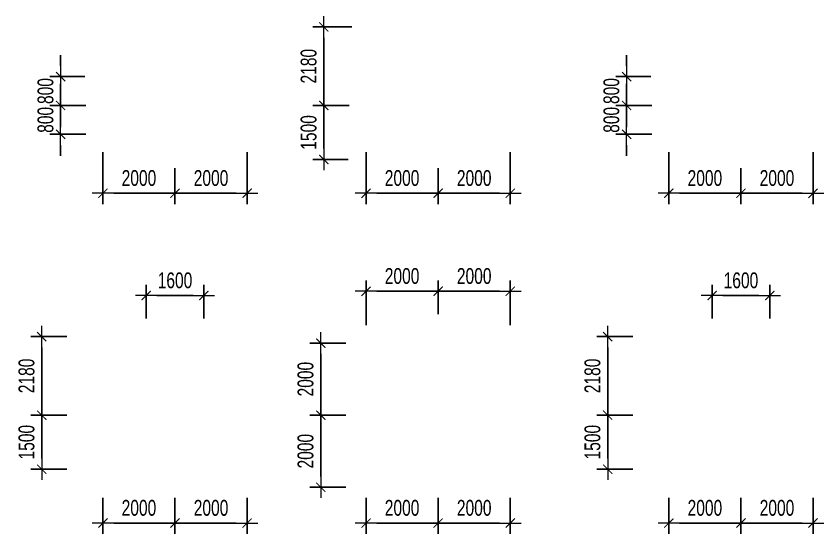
# Model space of a CAD drawing. Header units: millimetres. Extents: x -259680 to 389590, y -106473 to 139263.
# Drawn here: x 77294 to 99700, y 13604 to 27980 of the extents above; entities that cross this region are included whole.
import ezdxf

# ---------------------------------------------------------------- set-up
doc = ezdxf.new("R2010")
doc.units = ezdxf.units.MM
doc.layers.get('Defpoints').update_dxf_attribs({"color": 151, "lineweight": 9})
doc.layers.add('NDC_S_DIM', color=1, linetype='Continuous', lineweight=15)
doc.styles.add('NDC_DIM', font='', dxfattribs={"width": 0.75})
doc.styles.get('NDC_DIM').set_extended_font_data('Dotum')
doc.dimstyles.new('NDC_dim_200', dxfattribs={"dimscale": 200, "dimtxt": 2.2, "dimasz": 1.5, "dimexe": 1.5, "dimexo": 2.5, "dimgap": 1, "dimtad": 1, "dimdec": 0, "dimzin": 0, "dimdsep": 46, "dimtxsty": 'NDC_DIM', "dimblk": 'DIMMARK', "dimcen": 0.09, "dimdle": 1.2, "dimclrd": 1, "dimclre": 1, "dimclrt": 3, "dimadec": 0, "dimazin": 0, "dimtfac": 1, "dimtdec": 0, "dimtix": 1, "dimtofl": 0, "dimtmove": 0, "dimatfit": 3, "dimfxl": 6, "dimfxlon": 1, "dimtolj": 1, "dimtzin": 0, "dimarcsym": 0})

# ---------------------------------------------------------------- blocks, each defined once
blk = doc.blocks.new('DIMMARK')
at = {"layer": 'NDC_S_DIM', "color": 1}
blk.add_line((-1.5, 0), (1, 0), dxfattribs=at)
at = {"layer": 'NDC_S_DIM', "color": 2, "const_width": 0.1}
blk.add_lwpolyline([(-0.424, -0.424), (0.424, 0.424)], dxfattribs=at)
blk = doc.blocks.new('*D725')
at = {"layer": 'Defpoints', "color": 0, "ltscale": 100, "transparency": 16777216}
for p in [(81700, 15104), (83700, 15104), (83700, 13904)]:
    blk.add_point(p, dxfattribs=at)
at = {"layer": 'NDC_S_DIM', "color": 1, "lineweight": -2, "ltscale": 100, "transparency": 16777216}
for p, q in [((81700, 14604), (81700, 13604)), ((83700, 14604), (83700, 13604)), ((82000, 13904), (83400, 13904))]:
    blk.add_line(p, q, dxfattribs=at)
at = {"layer": 'NDC_S_DIM', "color": 1, "lineweight": -2, "ltscale": 100, "transparency": 16777216, "xscale": 300, "yscale": 300, "zscale": 300, "rotation": 180}
blk.add_blockref('DIMMARK', (81700, 13904), dxfattribs=at)
at = {"layer": 'NDC_S_DIM', "color": 1, "lineweight": -2, "ltscale": 100, "transparency": 16777216, "xscale": 300, "yscale": 300, "zscale": 300}
blk.add_blockref('DIMMARK', (83700, 13904), dxfattribs=at)
at = {"layer": 'NDC_S_DIM', "color": 3, "ltscale": 100, "transparency": 16777216, "insert": (82700, 14324), "char_height": 440, "attachment_point": 5, "style": 'NDC_DIM'}
blk.add_mtext('\\A1;2000', dxfattribs=at)
blk = doc.blocks.new('*D726')
at = {"layer": 'Defpoints', "color": 0, "ltscale": 100, "transparency": 16777216}
for p in [(79700, 15104), (81700, 15104), (79700, 13904)]:
    blk.add_point(p, dxfattribs=at)
at = {"layer": 'NDC_S_DIM', "color": 1, "lineweight": -2, "ltscale": 100, "transparency": 16777216}
for p, q in [((79700, 14604), (79700, 13604)), ((81700, 14604), (81700, 13604)), ((81400, 13904), (80000, 13904))]:
    blk.add_line(p, q, dxfattribs=at)
at = {"layer": 'NDC_S_DIM', "color": 1, "lineweight": -2, "ltscale": 100, "transparency": 16777216, "xscale": 300, "yscale": 300, "zscale": 300, "rotation": 180}
blk.add_blockref('DIMMARK', (79700, 13904), dxfattribs=at)
at = {"layer": 'NDC_S_DIM', "color": 1, "lineweight": -2, "ltscale": 100, "transparency": 16777216, "xscale": 300, "yscale": 300, "zscale": 300}
blk.add_blockref('DIMMARK', (81700, 13904), dxfattribs=at)
at = {"layer": 'NDC_S_DIM', "color": 3, "ltscale": 100, "transparency": 16777216, "insert": (80700, 14324), "char_height": 440, "attachment_point": 5, "style": 'NDC_DIM'}
blk.add_mtext('\\A1;2000', dxfattribs=at)
blk = doc.blocks.new('*D727')
at = {"layer": 'Defpoints', "color": 0, "ltscale": 100, "transparency": 16777216}
for p in [(79203, 16900), (78003, 15400), (79203, 15400)]:
    blk.add_point(p, dxfattribs=at)
at = {"layer": 'NDC_S_DIM', "color": 1, "lineweight": -2, "ltscale": 100, "transparency": 16777216}
for p, q in [((78703, 16900), (77703, 16900)), ((78003, 16600), (78003, 15700)), ((78703, 15400), (77703, 15400))]:
    blk.add_line(p, q, dxfattribs=at)
at = {"layer": 'NDC_S_DIM', "color": 1, "lineweight": -2, "ltscale": 100, "transparency": 16777216, "xscale": 300, "yscale": 300, "zscale": 300}
for p, rotation in [((78003, 16900), 90), ((78003, 15400), 270)]:
    blk.add_blockref('DIMMARK', p, dxfattribs=dict(at, rotation=rotation))
at = {"layer": 'NDC_S_DIM', "color": 3, "ltscale": 100, "transparency": 16777216, "insert": (77582, 16150), "char_height": 440, "attachment_point": 5, "rotation": 90, "style": 'NDC_DIM'}
blk.add_mtext('\\A1;1500', dxfattribs=at)
blk = doc.blocks.new('*D728')
at = {"layer": 'Defpoints', "color": 0, "ltscale": 100, "transparency": 16777216}
for p in [(78003, 19080), (79203, 19080), (79203, 16900)]:
    blk.add_point(p, dxfattribs=at)
at = {"layer": 'NDC_S_DIM', "color": 1, "lineweight": -2, "ltscale": 100, "transparency": 16777216}
for p, q in [((78703, 19080), (77703, 19080)), ((78003, 17200), (78003, 18780)), ((78703, 16900), (77703, 16900))]:
    blk.add_line(p, q, dxfattribs=at)
at = {"layer": 'NDC_S_DIM', "color": 1, "lineweight": -2, "ltscale": 100, "transparency": 16777216, "xscale": 300, "yscale": 300, "zscale": 300}
for p, rotation in [((78003, 19080), 90), ((78003, 16900), 270)]:
    blk.add_blockref('DIMMARK', p, dxfattribs=dict(at, rotation=rotation))
at = {"layer": 'NDC_S_DIM', "color": 3, "ltscale": 100, "transparency": 16777216, "insert": (77582, 17990), "char_height": 440, "attachment_point": 5, "rotation": 90, "style": 'NDC_DIM'}
blk.add_mtext('\\A1;2180', dxfattribs=at)
blk = doc.blocks.new('*D729')
at = {"layer": 'Defpoints', "color": 0, "ltscale": 100, "transparency": 16777216}
for p in [(82500, 20220), (80900, 19080), (82500, 19080)]:
    blk.add_point(p, dxfattribs=at)
at = {"layer": 'NDC_S_DIM', "color": 1, "lineweight": -2, "ltscale": 100, "transparency": 16777216}
for p, q in [((80900, 19580), (80900, 20520)), ((82500, 19580), (82500, 20520)), ((81200, 20220), (82200, 20220))]:
    blk.add_line(p, q, dxfattribs=at)
at = {"layer": 'NDC_S_DIM', "color": 1, "lineweight": -2, "ltscale": 100, "transparency": 16777216, "xscale": 300, "yscale": 300, "zscale": 300, "rotation": 180}
blk.add_blockref('DIMMARK', (80900, 20220), dxfattribs=at)
at = {"layer": 'NDC_S_DIM', "color": 1, "lineweight": -2, "ltscale": 100, "transparency": 16777216, "xscale": 300, "yscale": 300, "zscale": 300}
blk.add_blockref('DIMMARK', (82500, 20220), dxfattribs=at)
at = {"layer": 'NDC_S_DIM', "color": 3, "ltscale": 100, "transparency": 16777216, "insert": (81700, 20641), "char_height": 440, "attachment_point": 5, "style": 'NDC_DIM'}
blk.add_mtext('\\A1;1600', dxfattribs=at)
blk = doc.blocks.new('*D783')
at = {"layer": 'Defpoints', "color": 0, "ltscale": 100, "transparency": 16777216}
for p in [(89000, 15104), (91000, 15104), (91000, 13904)]:
    blk.add_point(p, dxfattribs=at)
at = {"layer": 'NDC_S_DIM', "color": 1, "lineweight": -2, "ltscale": 100, "transparency": 16777216}
for p, q in [((89000, 14604), (89000, 13604)), ((91000, 14604), (91000, 13604)), ((89300, 13904), (90700, 13904))]:
    blk.add_line(p, q, dxfattribs=at)
at = {"layer": 'NDC_S_DIM', "color": 1, "lineweight": -2, "ltscale": 100, "transparency": 16777216, "xscale": 300, "yscale": 300, "zscale": 300, "rotation": 180}
blk.add_blockref('DIMMARK', (89000, 13904), dxfattribs=at)
at = {"layer": 'NDC_S_DIM', "color": 1, "lineweight": -2, "ltscale": 100, "transparency": 16777216, "xscale": 300, "yscale": 300, "zscale": 300}
blk.add_blockref('DIMMARK', (91000, 13904), dxfattribs=at)
at = {"layer": 'NDC_S_DIM', "color": 3, "ltscale": 100, "transparency": 16777216, "insert": (90000, 14324), "char_height": 440, "attachment_point": 5, "style": 'NDC_DIM'}
blk.add_mtext('\\A1;2000', dxfattribs=at)
blk = doc.blocks.new('*D784')
at = {"layer": 'Defpoints', "color": 0, "ltscale": 100, "transparency": 16777216}
for p in [(87000, 15104), (89000, 15104), (87000, 13904)]:
    blk.add_point(p, dxfattribs=at)
at = {"layer": 'NDC_S_DIM', "color": 1, "lineweight": -2, "ltscale": 100, "transparency": 16777216}
for p, q in [((87000, 14604), (87000, 13604)), ((89000, 14604), (89000, 13604)), ((88700, 13904), (87300, 13904))]:
    blk.add_line(p, q, dxfattribs=at)
at = {"layer": 'NDC_S_DIM', "color": 1, "lineweight": -2, "ltscale": 100, "transparency": 16777216, "xscale": 300, "yscale": 300, "zscale": 300, "rotation": 180}
blk.add_blockref('DIMMARK', (87000, 13904), dxfattribs=at)
at = {"layer": 'NDC_S_DIM', "color": 1, "lineweight": -2, "ltscale": 100, "transparency": 16777216, "xscale": 300, "yscale": 300, "zscale": 300}
blk.add_blockref('DIMMARK', (89000, 13904), dxfattribs=at)
at = {"layer": 'NDC_S_DIM', "color": 3, "ltscale": 100, "transparency": 16777216, "insert": (88000, 14324), "char_height": 440, "attachment_point": 5, "style": 'NDC_DIM'}
blk.add_mtext('\\A1;2000', dxfattribs=at)
blk = doc.blocks.new('*D785')
at = {"layer": 'Defpoints', "color": 0, "ltscale": 100, "transparency": 16777216}
for p in [(86943, 16900), (85743, 14900), (86943, 14900)]:
    blk.add_point(p, dxfattribs=at)
at = {"layer": 'NDC_S_DIM', "color": 1, "lineweight": -2, "ltscale": 100, "transparency": 16777216}
for p, q in [((86443, 16900), (85443, 16900)), ((85743, 16600), (85743, 15200)), ((86443, 14900), (85443, 14900))]:
    blk.add_line(p, q, dxfattribs=at)
at = {"layer": 'NDC_S_DIM', "color": 1, "lineweight": -2, "ltscale": 100, "transparency": 16777216, "xscale": 300, "yscale": 300, "zscale": 300}
for p, rotation in [((85743, 16900), 90), ((85743, 14900), 270)]:
    blk.add_blockref('DIMMARK', p, dxfattribs=dict(at, rotation=rotation))
at = {"layer": 'NDC_S_DIM', "color": 3, "ltscale": 100, "transparency": 16777216, "insert": (85322, 15900), "char_height": 440, "attachment_point": 5, "rotation": 90, "style": 'NDC_DIM'}
blk.add_mtext('\\A1;2000', dxfattribs=at)
blk = doc.blocks.new('*D786')
at = {"layer": 'Defpoints', "color": 0, "ltscale": 100, "transparency": 16777216}
for p in [(85743, 18900), (86943, 18900), (86943, 16900)]:
    blk.add_point(p, dxfattribs=at)
at = {"layer": 'NDC_S_DIM', "color": 1, "lineweight": -2, "ltscale": 100, "transparency": 16777216}
for p, q in [((86443, 18900), (85443, 18900)), ((85743, 17200), (85743, 18600)), ((86443, 16900), (85443, 16900))]:
    blk.add_line(p, q, dxfattribs=at)
at = {"layer": 'NDC_S_DIM', "color": 1, "lineweight": -2, "ltscale": 100, "transparency": 16777216, "xscale": 300, "yscale": 300, "zscale": 300}
for p, rotation in [((85743, 18900), 90), ((85743, 16900), 270)]:
    blk.add_blockref('DIMMARK', p, dxfattribs=dict(at, rotation=rotation))
at = {"layer": 'NDC_S_DIM', "color": 3, "ltscale": 100, "transparency": 16777216, "insert": (85322, 17900), "char_height": 440, "attachment_point": 5, "rotation": 90, "style": 'NDC_DIM'}
blk.add_mtext('\\A1;2000', dxfattribs=at)
blk = doc.blocks.new('*D787')
at = {"layer": 'Defpoints', "color": 0, "ltscale": 100, "transparency": 16777216}
for p in [(91000, 20341), (89000, 19200), (91000, 18900)]:
    blk.add_point(p, dxfattribs=at)
at = {"layer": 'NDC_S_DIM', "color": 1, "lineweight": -2, "ltscale": 100, "transparency": 16777216}
for p, q in [((89000, 19700), (89000, 20641)), ((91000, 19400), (91000, 20641)), ((89300, 20341), (90700, 20341))]:
    blk.add_line(p, q, dxfattribs=at)
at = {"layer": 'NDC_S_DIM', "color": 1, "lineweight": -2, "ltscale": 100, "transparency": 16777216, "xscale": 300, "yscale": 300, "zscale": 300, "rotation": 180}
blk.add_blockref('DIMMARK', (89000, 20341), dxfattribs=at)
at = {"layer": 'NDC_S_DIM', "color": 1, "lineweight": -2, "ltscale": 100, "transparency": 16777216, "xscale": 300, "yscale": 300, "zscale": 300}
blk.add_blockref('DIMMARK', (91000, 20341), dxfattribs=at)
at = {"layer": 'NDC_S_DIM', "color": 3, "ltscale": 100, "transparency": 16777216, "insert": (90000, 20761), "char_height": 440, "attachment_point": 5, "style": 'NDC_DIM'}
blk.add_mtext('\\A1;2000', dxfattribs=at)
blk = doc.blocks.new('*D788')
at = {"layer": 'Defpoints', "color": 0, "ltscale": 100, "transparency": 16777216}
for p in [(97400, 15104), (99400, 15104), (99400, 13904)]:
    blk.add_point(p, dxfattribs=at)
at = {"layer": 'NDC_S_DIM', "color": 1, "lineweight": -2, "ltscale": 100, "transparency": 16777216}
for p, q in [((97400, 14604), (97400, 13604)), ((99400, 14604), (99400, 13604)), ((97700, 13904), (99100, 13904))]:
    blk.add_line(p, q, dxfattribs=at)
at = {"layer": 'NDC_S_DIM', "color": 1, "lineweight": -2, "ltscale": 100, "transparency": 16777216, "xscale": 300, "yscale": 300, "zscale": 300, "rotation": 180}
blk.add_blockref('DIMMARK', (97400, 13904), dxfattribs=at)
at = {"layer": 'NDC_S_DIM', "color": 1, "lineweight": -2, "ltscale": 100, "transparency": 16777216, "xscale": 300, "yscale": 300, "zscale": 300}
blk.add_blockref('DIMMARK', (99400, 13904), dxfattribs=at)
at = {"layer": 'NDC_S_DIM', "color": 3, "ltscale": 100, "transparency": 16777216, "insert": (98400, 14324), "char_height": 440, "attachment_point": 5, "style": 'NDC_DIM'}
blk.add_mtext('\\A1;2000', dxfattribs=at)
blk = doc.blocks.new('*D789')
at = {"layer": 'Defpoints', "color": 0, "ltscale": 100, "transparency": 16777216}
for p in [(95400, 15104), (97400, 15104), (95400, 13904)]:
    blk.add_point(p, dxfattribs=at)
at = {"layer": 'NDC_S_DIM', "color": 1, "lineweight": -2, "ltscale": 100, "transparency": 16777216}
for p, q in [((95400, 14604), (95400, 13604)), ((97400, 14604), (97400, 13604)), ((97100, 13904), (95700, 13904))]:
    blk.add_line(p, q, dxfattribs=at)
at = {"layer": 'NDC_S_DIM', "color": 1, "lineweight": -2, "ltscale": 100, "transparency": 16777216, "xscale": 300, "yscale": 300, "zscale": 300, "rotation": 180}
blk.add_blockref('DIMMARK', (95400, 13904), dxfattribs=at)
at = {"layer": 'NDC_S_DIM', "color": 1, "lineweight": -2, "ltscale": 100, "transparency": 16777216, "xscale": 300, "yscale": 300, "zscale": 300}
blk.add_blockref('DIMMARK', (97400, 13904), dxfattribs=at)
at = {"layer": 'NDC_S_DIM', "color": 3, "ltscale": 100, "transparency": 16777216, "insert": (96400, 14324), "char_height": 440, "attachment_point": 5, "style": 'NDC_DIM'}
blk.add_mtext('\\A1;2000', dxfattribs=at)
blk = doc.blocks.new('*D790')
at = {"layer": 'Defpoints', "color": 0, "ltscale": 100, "transparency": 16777216}
for p in [(94903, 16900), (93703, 15400), (94903, 15400)]:
    blk.add_point(p, dxfattribs=at)
at = {"layer": 'NDC_S_DIM', "color": 1, "lineweight": -2, "ltscale": 100, "transparency": 16777216}
for p, q in [((94403, 16900), (93403, 16900)), ((93703, 16600), (93703, 15700)), ((94403, 15400), (93403, 15400))]:
    blk.add_line(p, q, dxfattribs=at)
at = {"layer": 'NDC_S_DIM', "color": 1, "lineweight": -2, "ltscale": 100, "transparency": 16777216, "xscale": 300, "yscale": 300, "zscale": 300}
for p, rotation in [((93703, 16900), 90), ((93703, 15400), 270)]:
    blk.add_blockref('DIMMARK', p, dxfattribs=dict(at, rotation=rotation))
at = {"layer": 'NDC_S_DIM', "color": 3, "ltscale": 100, "transparency": 16777216, "insert": (93282, 16150), "char_height": 440, "attachment_point": 5, "rotation": 90, "style": 'NDC_DIM'}
blk.add_mtext('\\A1;1500', dxfattribs=at)
blk = doc.blocks.new('*D791')
at = {"layer": 'Defpoints', "color": 0, "ltscale": 100, "transparency": 16777216}
for p in [(93703, 19080), (94903, 19080), (94903, 16900)]:
    blk.add_point(p, dxfattribs=at)
at = {"layer": 'NDC_S_DIM', "color": 1, "lineweight": -2, "ltscale": 100, "transparency": 16777216}
for p, q in [((94403, 19080), (93403, 19080)), ((93703, 17200), (93703, 18780)), ((94403, 16900), (93403, 16900))]:
    blk.add_line(p, q, dxfattribs=at)
at = {"layer": 'NDC_S_DIM', "color": 1, "lineweight": -2, "ltscale": 100, "transparency": 16777216, "xscale": 300, "yscale": 300, "zscale": 300}
for p, rotation in [((93703, 19080), 90), ((93703, 16900), 270)]:
    blk.add_blockref('DIMMARK', p, dxfattribs=dict(at, rotation=rotation))
at = {"layer": 'NDC_S_DIM', "color": 3, "ltscale": 100, "transparency": 16777216, "insert": (93282, 17990), "char_height": 440, "attachment_point": 5, "rotation": 90, "style": 'NDC_DIM'}
blk.add_mtext('\\A1;2180', dxfattribs=at)
blk = doc.blocks.new('*D711')
at = {"layer": 'Defpoints', "color": 0, "ltscale": 100, "transparency": 16777216}
for p in [(98200, 20220), (96600, 19080), (98200, 19080)]:
    blk.add_point(p, dxfattribs=at)
at = {"layer": 'NDC_S_DIM', "color": 1, "lineweight": -2, "ltscale": 100, "transparency": 16777216}
for p, q in [((96600, 19580), (96600, 20520)), ((98200, 19580), (98200, 20520)), ((96900, 20220), (97900, 20220))]:
    blk.add_line(p, q, dxfattribs=at)
at = {"layer": 'NDC_S_DIM', "color": 1, "lineweight": -2, "ltscale": 100, "transparency": 16777216, "xscale": 300, "yscale": 300, "zscale": 300, "rotation": 180}
blk.add_blockref('DIMMARK', (96600, 20220), dxfattribs=at)
at = {"layer": 'NDC_S_DIM', "color": 1, "lineweight": -2, "ltscale": 100, "transparency": 16777216, "xscale": 300, "yscale": 300, "zscale": 300}
blk.add_blockref('DIMMARK', (98200, 20220), dxfattribs=at)
at = {"layer": 'NDC_S_DIM', "color": 3, "ltscale": 100, "transparency": 16777216, "insert": (97400, 20641), "char_height": 440, "attachment_point": 5, "style": 'NDC_DIM'}
blk.add_mtext('\\A1;1600', dxfattribs=at)
blk = doc.blocks.new('*D641')
at = {"layer": 'Defpoints', "color": 0, "ltscale": 100, "transparency": 16777216}
for p in [(83700, 24700), (81700, 24262), (83700, 23062)]:
    blk.add_point(p, dxfattribs=at)
at = {"layer": 'NDC_S_DIM', "color": 1, "lineweight": -2, "ltscale": 100, "transparency": 16777216}
for p, q in [((83700, 24200), (83700, 22762)), ((81700, 23762), (81700, 22762)), ((82000, 23062), (83400, 23062))]:
    blk.add_line(p, q, dxfattribs=at)
at = {"layer": 'NDC_S_DIM', "color": 1, "lineweight": -2, "ltscale": 100, "transparency": 16777216, "xscale": 300, "yscale": 300, "zscale": 300, "rotation": 180}
blk.add_blockref('DIMMARK', (81700, 23062), dxfattribs=at)
at = {"layer": 'NDC_S_DIM', "color": 1, "lineweight": -2, "ltscale": 100, "transparency": 16777216, "xscale": 300, "yscale": 300, "zscale": 300}
blk.add_blockref('DIMMARK', (83700, 23062), dxfattribs=at)
at = {"layer": 'NDC_S_DIM', "color": 3, "ltscale": 100, "transparency": 16777216, "insert": (82700, 23482), "char_height": 440, "attachment_point": 5, "style": 'NDC_DIM'}
blk.add_mtext('\\A1;2000', dxfattribs=at)
blk = doc.blocks.new('*D642')
at = {"layer": 'Defpoints', "color": 0, "ltscale": 100, "transparency": 16777216}
for p in [(79700, 24700), (81700, 24262), (79700, 23062)]:
    blk.add_point(p, dxfattribs=at)
at = {"layer": 'NDC_S_DIM', "color": 1, "lineweight": -2, "ltscale": 100, "transparency": 16777216}
for p, q in [((79700, 24200), (79700, 22762)), ((81700, 23762), (81700, 22762)), ((81400, 23062), (80000, 23062))]:
    blk.add_line(p, q, dxfattribs=at)
at = {"layer": 'NDC_S_DIM', "color": 1, "lineweight": -2, "ltscale": 100, "transparency": 16777216, "xscale": 300, "yscale": 300, "zscale": 300, "rotation": 180}
blk.add_blockref('DIMMARK', (79700, 23062), dxfattribs=at)
at = {"layer": 'NDC_S_DIM', "color": 1, "lineweight": -2, "ltscale": 100, "transparency": 16777216, "xscale": 300, "yscale": 300, "zscale": 300}
blk.add_blockref('DIMMARK', (81700, 23062), dxfattribs=at)
at = {"layer": 'NDC_S_DIM', "color": 3, "ltscale": 100, "transparency": 16777216, "insert": (80700, 23482), "char_height": 440, "attachment_point": 5, "style": 'NDC_DIM'}
blk.add_mtext('\\A1;2000', dxfattribs=at)
blk = doc.blocks.new('*D643')
at = {"layer": 'Defpoints', "color": 0, "ltscale": 100, "transparency": 16777216}
for p in [(79728, 25500), (78528, 24700), (79728, 24700)]:
    blk.add_point(p, dxfattribs=at)
at = {"layer": 'NDC_S_DIM', "color": 1, "lineweight": -2, "ltscale": 100, "transparency": 16777216}
for p, q in [((78528, 25800), (78528, 26100)), ((79228, 25500), (78228, 25500)), ((79228, 24700), (78228, 24700)), ((78528, 24400), (78528, 24100))]:
    blk.add_line(p, q, dxfattribs=at)
at = {"layer": 'NDC_S_DIM', "color": 1, "lineweight": -2, "ltscale": 100, "transparency": 16777216, "xscale": 300, "yscale": 300, "zscale": 300}
for p, rotation in [((78528, 25500), 270), ((78528, 24700), 90)]:
    blk.add_blockref('DIMMARK', p, dxfattribs=dict(at, rotation=rotation))
at = {"layer": 'NDC_S_DIM', "color": 3, "ltscale": 100, "transparency": 16777216, "insert": (78108, 25100), "char_height": 440, "attachment_point": 5, "rotation": 90, "style": 'NDC_DIM'}
blk.add_mtext('\\A1;800', dxfattribs=at)
blk = doc.blocks.new('*D644')
at = {"layer": 'Defpoints', "color": 0, "ltscale": 100, "transparency": 16777216}
for p in [(78528, 26300), (79700, 26300), (79728, 25500)]:
    blk.add_point(p, dxfattribs=at)
at = {"layer": 'NDC_S_DIM', "color": 1, "lineweight": -2, "ltscale": 100, "transparency": 16777216}
for p, q in [((78528, 26600), (78528, 26900)), ((79200, 26300), (78228, 26300)), ((79228, 25500), (78228, 25500)), ((78528, 25200), (78528, 24900))]:
    blk.add_line(p, q, dxfattribs=at)
at = {"layer": 'NDC_S_DIM', "color": 1, "lineweight": -2, "ltscale": 100, "transparency": 16777216, "xscale": 300, "yscale": 300, "zscale": 300}
for p, rotation in [((78528, 26300), 270), ((78528, 25500), 90)]:
    blk.add_blockref('DIMMARK', p, dxfattribs=dict(at, rotation=rotation))
at = {"layer": 'NDC_S_DIM', "color": 3, "ltscale": 100, "transparency": 16777216, "insert": (78108, 25900), "char_height": 440, "attachment_point": 5, "rotation": 90, "style": 'NDC_DIM'}
blk.add_mtext('\\A1;800', dxfattribs=at)
blk = doc.blocks.new('*D645')
at = {"layer": 'Defpoints', "color": 0, "ltscale": 100, "transparency": 16777216}
for p in [(91000, 24700), (89000, 24262), (91000, 23062)]:
    blk.add_point(p, dxfattribs=at)
at = {"layer": 'NDC_S_DIM', "color": 1, "lineweight": -2, "ltscale": 100, "transparency": 16777216}
for p, q in [((91000, 24200), (91000, 22762)), ((89000, 23762), (89000, 22762)), ((89300, 23062), (90700, 23062))]:
    blk.add_line(p, q, dxfattribs=at)
at = {"layer": 'NDC_S_DIM', "color": 1, "lineweight": -2, "ltscale": 100, "transparency": 16777216, "xscale": 300, "yscale": 300, "zscale": 300, "rotation": 180}
blk.add_blockref('DIMMARK', (89000, 23062), dxfattribs=at)
at = {"layer": 'NDC_S_DIM', "color": 1, "lineweight": -2, "ltscale": 100, "transparency": 16777216, "xscale": 300, "yscale": 300, "zscale": 300}
blk.add_blockref('DIMMARK', (91000, 23062), dxfattribs=at)
at = {"layer": 'NDC_S_DIM', "color": 3, "ltscale": 100, "transparency": 16777216, "insert": (90000, 23482), "char_height": 440, "attachment_point": 5, "style": 'NDC_DIM'}
blk.add_mtext('\\A1;2000', dxfattribs=at)
blk = doc.blocks.new('*D646')
at = {"layer": 'Defpoints', "color": 0, "ltscale": 100, "transparency": 16777216}
for p in [(87000, 24700), (89000, 24262), (87000, 23062)]:
    blk.add_point(p, dxfattribs=at)
at = {"layer": 'NDC_S_DIM', "color": 1, "lineweight": -2, "ltscale": 100, "transparency": 16777216}
for p, q in [((87000, 24200), (87000, 22762)), ((89000, 23762), (89000, 22762)), ((88700, 23062), (87300, 23062))]:
    blk.add_line(p, q, dxfattribs=at)
at = {"layer": 'NDC_S_DIM', "color": 1, "lineweight": -2, "ltscale": 100, "transparency": 16777216, "xscale": 300, "yscale": 300, "zscale": 300, "rotation": 180}
blk.add_blockref('DIMMARK', (87000, 23062), dxfattribs=at)
at = {"layer": 'NDC_S_DIM', "color": 1, "lineweight": -2, "ltscale": 100, "transparency": 16777216, "xscale": 300, "yscale": 300, "zscale": 300}
blk.add_blockref('DIMMARK', (89000, 23062), dxfattribs=at)
at = {"layer": 'NDC_S_DIM', "color": 3, "ltscale": 100, "transparency": 16777216, "insert": (88000, 23482), "char_height": 440, "attachment_point": 5, "style": 'NDC_DIM'}
blk.add_mtext('\\A1;2000', dxfattribs=at)
blk = doc.blocks.new('*D647')
at = {"layer": 'Defpoints', "color": 0, "ltscale": 100, "transparency": 16777216}
for p in [(87028, 25500), (85828, 24000), (87000, 24000)]:
    blk.add_point(p, dxfattribs=at)
at = {"layer": 'NDC_S_DIM', "color": 1, "lineweight": -2, "ltscale": 100, "transparency": 16777216}
for p, q in [((86528, 25500), (85528, 25500)), ((85828, 25200), (85828, 24300)), ((86500, 24000), (85528, 24000))]:
    blk.add_line(p, q, dxfattribs=at)
at = {"layer": 'NDC_S_DIM', "color": 1, "lineweight": -2, "ltscale": 100, "transparency": 16777216, "xscale": 300, "yscale": 300, "zscale": 300}
for p, rotation in [((85828, 25500), 90), ((85828, 24000), 270)]:
    blk.add_blockref('DIMMARK', p, dxfattribs=dict(at, rotation=rotation))
at = {"layer": 'NDC_S_DIM', "color": 3, "ltscale": 100, "transparency": 16777216, "insert": (85408, 24750), "char_height": 440, "attachment_point": 5, "rotation": 90, "style": 'NDC_DIM'}
blk.add_mtext('\\A1;1500', dxfattribs=at)
blk = doc.blocks.new('*D648')
at = {"layer": 'Defpoints', "color": 0, "ltscale": 100, "transparency": 16777216}
for p in [(85828, 27680), (87110, 27680), (87028, 25500)]:
    blk.add_point(p, dxfattribs=at)
at = {"layer": 'NDC_S_DIM', "color": 1, "lineweight": -2, "ltscale": 100, "transparency": 16777216}
for p, q in [((86610, 27680), (85528, 27680)), ((85828, 25800), (85828, 27380)), ((86528, 25500), (85528, 25500))]:
    blk.add_line(p, q, dxfattribs=at)
at = {"layer": 'NDC_S_DIM', "color": 1, "lineweight": -2, "ltscale": 100, "transparency": 16777216, "xscale": 300, "yscale": 300, "zscale": 300}
for p, rotation in [((85828, 27680), 90), ((85828, 25500), 270)]:
    blk.add_blockref('DIMMARK', p, dxfattribs=dict(at, rotation=rotation))
at = {"layer": 'NDC_S_DIM', "color": 3, "ltscale": 100, "transparency": 16777216, "insert": (85408, 26590), "char_height": 440, "attachment_point": 5, "rotation": 90, "style": 'NDC_DIM'}
blk.add_mtext('\\A1;2180', dxfattribs=at)
blk = doc.blocks.new('*D649')
at = {"layer": 'Defpoints', "color": 0, "ltscale": 100, "transparency": 16777216}
for p in [(99400, 24700), (97400, 24262), (99400, 23062)]:
    blk.add_point(p, dxfattribs=at)
at = {"layer": 'NDC_S_DIM', "color": 1, "lineweight": -2, "ltscale": 100, "transparency": 16777216}
for p, q in [((99400, 24200), (99400, 22762)), ((97400, 23762), (97400, 22762)), ((97700, 23062), (99100, 23062))]:
    blk.add_line(p, q, dxfattribs=at)
at = {"layer": 'NDC_S_DIM', "color": 1, "lineweight": -2, "ltscale": 100, "transparency": 16777216, "xscale": 300, "yscale": 300, "zscale": 300, "rotation": 180}
blk.add_blockref('DIMMARK', (97400, 23062), dxfattribs=at)
at = {"layer": 'NDC_S_DIM', "color": 1, "lineweight": -2, "ltscale": 100, "transparency": 16777216, "xscale": 300, "yscale": 300, "zscale": 300}
blk.add_blockref('DIMMARK', (99400, 23062), dxfattribs=at)
at = {"layer": 'NDC_S_DIM', "color": 3, "ltscale": 100, "transparency": 16777216, "insert": (98400, 23482), "char_height": 440, "attachment_point": 5, "style": 'NDC_DIM'}
blk.add_mtext('\\A1;2000', dxfattribs=at)
blk = doc.blocks.new('*D684')
at = {"layer": 'Defpoints', "color": 0, "ltscale": 100, "transparency": 16777216}
for p in [(95400, 24700), (97400, 24262), (95400, 23062)]:
    blk.add_point(p, dxfattribs=at)
at = {"layer": 'NDC_S_DIM', "color": 1, "lineweight": -2, "ltscale": 100, "transparency": 16777216}
for p, q in [((95400, 24200), (95400, 22762)), ((97400, 23762), (97400, 22762)), ((97100, 23062), (95700, 23062))]:
    blk.add_line(p, q, dxfattribs=at)
at = {"layer": 'NDC_S_DIM', "color": 1, "lineweight": -2, "ltscale": 100, "transparency": 16777216, "xscale": 300, "yscale": 300, "zscale": 300, "rotation": 180}
blk.add_blockref('DIMMARK', (95400, 23062), dxfattribs=at)
at = {"layer": 'NDC_S_DIM', "color": 1, "lineweight": -2, "ltscale": 100, "transparency": 16777216, "xscale": 300, "yscale": 300, "zscale": 300}
blk.add_blockref('DIMMARK', (97400, 23062), dxfattribs=at)
at = {"layer": 'NDC_S_DIM', "color": 3, "ltscale": 100, "transparency": 16777216, "insert": (96400, 23482), "char_height": 440, "attachment_point": 5, "style": 'NDC_DIM'}
blk.add_mtext('\\A1;2000', dxfattribs=at)
blk = doc.blocks.new('*D685')
at = {"layer": 'Defpoints', "color": 0, "ltscale": 100, "transparency": 16777216}
for p in [(95428, 25500), (94228, 24700), (95428, 24700)]:
    blk.add_point(p, dxfattribs=at)
at = {"layer": 'NDC_S_DIM', "color": 1, "lineweight": -2, "ltscale": 100, "transparency": 16777216}
for p, q in [((94228, 25800), (94228, 26100)), ((94928, 25500), (93928, 25500)), ((94928, 24700), (93928, 24700)), ((94228, 24400), (94228, 24100))]:
    blk.add_line(p, q, dxfattribs=at)
at = {"layer": 'NDC_S_DIM', "color": 1, "lineweight": -2, "ltscale": 100, "transparency": 16777216, "xscale": 300, "yscale": 300, "zscale": 300}
for p, rotation in [((94228, 25500), 270), ((94228, 24700), 90)]:
    blk.add_blockref('DIMMARK', p, dxfattribs=dict(at, rotation=rotation))
at = {"layer": 'NDC_S_DIM', "color": 3, "ltscale": 100, "transparency": 16777216, "insert": (93808, 25100), "char_height": 440, "attachment_point": 5, "rotation": 90, "style": 'NDC_DIM'}
blk.add_mtext('\\A1;800', dxfattribs=at)
blk = doc.blocks.new('*D686')
at = {"layer": 'Defpoints', "color": 0, "ltscale": 100, "transparency": 16777216}
for p in [(94228, 26300), (95400, 26300), (95428, 25500)]:
    blk.add_point(p, dxfattribs=at)
at = {"layer": 'NDC_S_DIM', "color": 1, "lineweight": -2, "ltscale": 100, "transparency": 16777216}
for p, q in [((94228, 26600), (94228, 26900)), ((94900, 26300), (93928, 26300)), ((94928, 25500), (93928, 25500)), ((94228, 25200), (94228, 24900))]:
    blk.add_line(p, q, dxfattribs=at)
at = {"layer": 'NDC_S_DIM', "color": 1, "lineweight": -2, "ltscale": 100, "transparency": 16777216, "xscale": 300, "yscale": 300, "zscale": 300}
for p, rotation in [((94228, 26300), 270), ((94228, 25500), 90)]:
    blk.add_blockref('DIMMARK', p, dxfattribs=dict(at, rotation=rotation))
at = {"layer": 'NDC_S_DIM', "color": 3, "ltscale": 100, "transparency": 16777216, "insert": (93808, 25900), "char_height": 440, "attachment_point": 5, "rotation": 90, "style": 'NDC_DIM'}
blk.add_mtext('\\A1;800', dxfattribs=at)
blk = doc.blocks.new('*D303')
at = {"layer": 'Defpoints', "color": 0, "ltscale": 100, "transparency": 16777216}
for p in [(87000, 20341), (89000, 19200), (87000, 18900)]:
    blk.add_point(p, dxfattribs=at)
at = {"layer": 'NDC_S_DIM', "color": 1, "lineweight": -2, "ltscale": 100, "transparency": 16777216}
for p, q in [((87000, 19400), (87000, 20641)), ((89000, 19700), (89000, 20641)), ((88700, 20341), (87300, 20341))]:
    blk.add_line(p, q, dxfattribs=at)
at = {"layer": 'NDC_S_DIM', "color": 1, "lineweight": -2, "ltscale": 100, "transparency": 16777216, "xscale": 300, "yscale": 300, "zscale": 300, "rotation": 180}
blk.add_blockref('DIMMARK', (87000, 20341), dxfattribs=at)
at = {"layer": 'NDC_S_DIM', "color": 1, "lineweight": -2, "ltscale": 100, "transparency": 16777216, "xscale": 300, "yscale": 300, "zscale": 300}
blk.add_blockref('DIMMARK', (89000, 20341), dxfattribs=at)
at = {"layer": 'NDC_S_DIM', "color": 3, "ltscale": 100, "transparency": 16777216, "insert": (88000, 20761), "char_height": 440, "attachment_point": 5, "style": 'NDC_DIM'}
blk.add_mtext('\\A1;2000', dxfattribs=at)

msp = doc.modelspace()

# ---------------------------------------------------------------- dimensions: what is measured, and where the dimension line sits
at = {"layer": 'NDC_S_DIM', "ltscale": 100}
for base, p1, p2, angle, picture, middle in [((85828.4, 27679.6), (87028.4, 25500), (87110, 27679.6), 90, '*D648', (85408.1, 26589.8)), ((78528.4, 26300), (79728.4, 25500), (79700, 26300), 90, '*D644', (78108.1, 25900)), ((94228.4, 26300), (95428.4, 25500), (95400, 26300), 90, '*D686', (93808.1, 25900)), ((78528.4, 24700), (79728.4, 25500), (79728.4, 24700), 270, '*D643', (78108.1, 25100)), ((94228.4, 24700), (95428.4, 25500), (95428.4, 24700), 270, '*D685', (93808.1, 25100)), ((85828.4, 24000.2), (87028.4, 25500), (87000, 24000.2), 270, '*D647', (85408.1, 24750.1)), ((79700, 23061.7), (81700, 24261.7), (79700, 24700), 180, '*D642', (80700, 23482)), ((87000, 23061.7), (89000, 24261.7), (87000, 24700), 180, '*D646', (88000, 23482)), ((95400, 23061.7), (97400, 24261.7), (95400, 24700), 180, '*D684', (96400, 23482)), ((87000, 20340.6), (89000, 19200), (87000, 18900), 180, '*D303', (88000, 20760.9)), ((78002.6, 19079.6), (79202.6, 16900), (79202.6, 19079.6), 90, '*D728', (77582.3, 17989.8)), ((93702.6, 19079.6), (94902.6, 16900), (94902.6, 19079.6), 90, '*D791', (93282.3, 17989.8)), ((85742.6, 18900), (86942.6, 16900), (86942.6, 18900), 90, '*D786', (85322.3, 17900)), ((78002.6, 15400.2), (79202.6, 16900), (79202.6, 15400.2), 270, '*D727', (77582.3, 16150.1)), ((85742.6, 14900), (86942.6, 16900), (86942.6, 14900), 270, '*D785', (85322.3, 15900)), ((93702.6, 15400.2), (94902.6, 16900), (94902.6, 15400.2), 270, '*D790', (93282.3, 16150.1)), ((79700, 13904), (81700, 15104), (79700, 15104), 180, '*D726', (80700, 14324.3)), ((87000, 13904), (89000, 15104), (87000, 15104), 180, '*D784', (88000, 14324.3)), ((95400, 13904), (97400, 15104), (95400, 15104), 180, '*D789', (96400, 14324.3))]:
    dim = msp.add_linear_dim(base=base, p1=p1, p2=p2, angle=angle, dimstyle='NDC_dim_200', dxfattribs=at)
    dim.commit()
    dim.dimension.update_dxf_attribs({"geometry": picture, "text_midpoint": middle})
for base, p1, p2, picture, middle in [((83700, 23061.7), (81700, 24261.7), (83700, 24700), '*D641', (82700, 23482)), ((91000, 23061.7), (89000, 24261.7), (91000, 24700), '*D645', (90000, 23482)), ((99400, 23061.7), (97400, 24261.7), (99400, 24700), '*D649', (98400, 23482)), ((82500, 20220.3), (80900, 19079.6), (82500, 19079.6), '*D729', (81700, 20640.6)), ((91000, 20340.6), (89000, 19200), (91000, 18900), '*D787', (90000, 20760.9)), ((98200, 20220.3), (96600, 19079.6), (98200, 19079.6), '*D711', (97400, 20640.6)), ((83700, 13904), (81700, 15104), (83700, 15104), '*D725', (82700, 14324.3)), ((91000, 13904), (89000, 15104), (91000, 15104), '*D783', (90000, 14324.3)), ((99400, 13904), (97400, 15104), (99400, 15104), '*D788', (98400, 14324.3))]:
    dim = msp.add_linear_dim(base=base, p1=p1, p2=p2, dimstyle='NDC_dim_200', dxfattribs=at)
    dim.commit()
    dim.dimension.update_dxf_attribs({"geometry": picture, "text_midpoint": middle})

doc.saveas('drawing.dxf')
